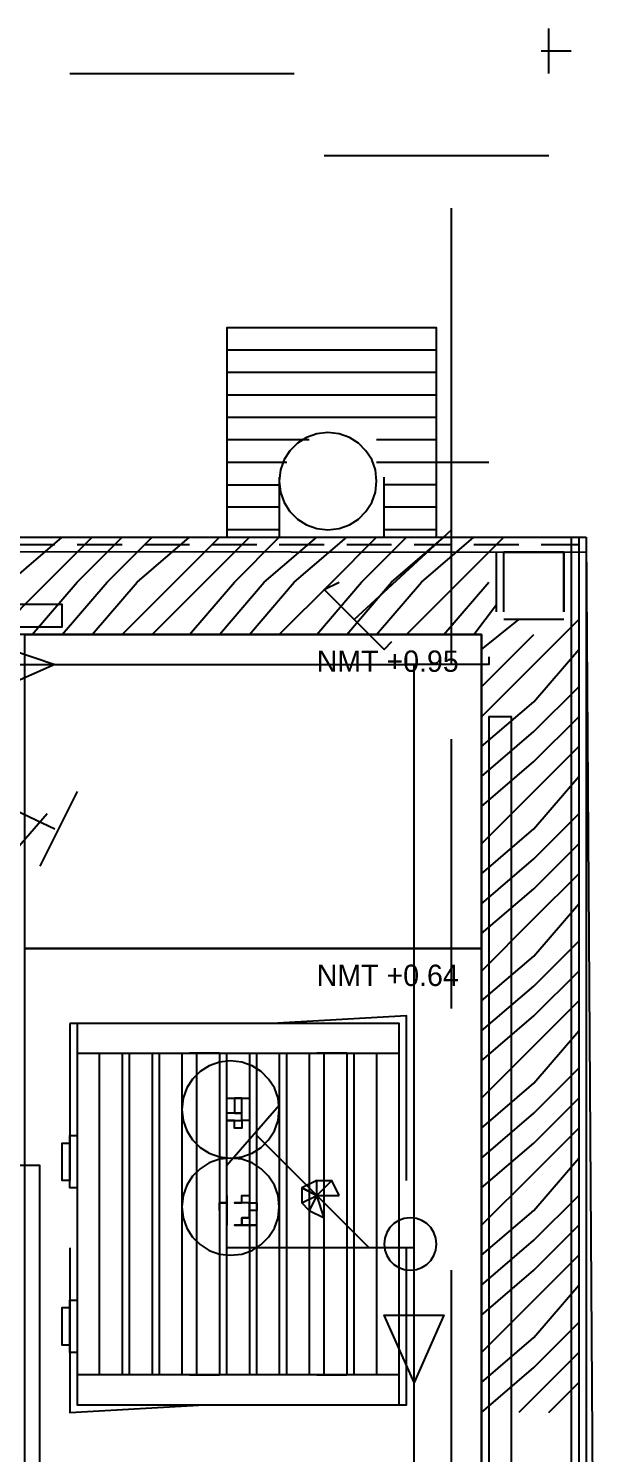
# Model space of a CAD drawing. Header units: metres. Extents: x 1 to 213, y 1 to 147.
# Drawn here: x 88.171 to 88.997, y 97.139 to 99.155 of the extents above; entities that cross this region are included whole.
import ezdxf

# ---------------------------------------------------------------- set-up
doc = ezdxf.new("R2010")
doc.units = ezdxf.units.M
doc.layers.add('00-BASE-ARQUITECTURA', color=8, linetype='Continuous')
doc.layers.add('00-BASE-TEXTO', color=8, linetype='Continuous')

msp = doc.modelspace()

# ---------------------------------------------------------------- linework, layer by layer
at = {"layer": '00-BASE-ARQUITECTURA'}
for points in [[(88.907, 99.0917), (88.907, 99.1552)], [(88.8964, 99.1234), (88.9388, 99.1234)], [(88.2297, 99.0917), (88.5472, 99.0917)], [(88.5895, 98.9753), (88.907, 98.9753)], [(88.7694, 98.5202), (88.7694, 98.9012)], [(88.7483, 98.7001), (88.4519, 98.7001)], [(88.7483, 98.6684), (88.4519, 98.6684)], [(88.7483, 98.6366), (88.7271, 98.6366), (88.4519, 98.6366)], [(88.7483, 98.6049), (88.6953, 98.6049), (88.4519, 98.6049)], [(88.5683, 98.5731), (88.4519, 98.5731)], [(88.6636, 98.5149), (88.6618, 98.5307), (88.6566, 98.5452), (88.6485, 98.5579), (88.6378, 98.5686), (88.6251, 98.5767), (88.6106, 98.5819), (88.5948, 98.5837), (88.579, 98.5819), (88.5646, 98.5767), (88.5518, 98.5686), (88.5411, 98.5579), (88.533, 98.5452), (88.5278, 98.5307), (88.526, 98.5149), (88.5278, 98.4991), (88.533, 98.4847), (88.5411, 98.4719), (88.5518, 98.4612), (88.5646, 98.4531), (88.579, 98.4479), (88.5948, 98.4461), (88.6106, 98.4479), (88.6251, 98.4531), (88.6378, 98.4612), (88.6485, 98.4719), (88.6566, 98.4847), (88.6618, 98.4991), (88.6636, 98.5149)], [(88.7483, 98.5731), (88.6636, 98.5731)], [(88.5366, 98.5414), (88.4519, 98.5414)], [(88.7483, 98.5414), (88.6636, 98.5414)], [(88.8223, 98.5414), (88.7059, 98.5414)], [(88.7694, 98.2556), (88.7694, 98.5414)], [(88.4519, 98.5096), (88.526, 98.5096)], [(88.526, 98.5202), (88.526, 98.4355), (88.6742, 98.4355), (88.6742, 98.5202)], [(88.7483, 98.5096), (88.6742, 98.5096)], [(88.526, 98.4779), (88.4519, 98.4779)], [(88.7483, 98.4779), (88.6742, 98.4779)], [(72.2171, 98.4355), (88.9388, 98.4355), (88.9388, 96.5835), (89.4362, 96.5835), (89.4362, 95.6839), (88.9811, 95.6839), (88.9811, 93.6519), (88.8012, 93.6519), (88.8012, 93.6836), (85.3404, 93.6836), (84.3138, 93.6836), (84.3138, 93.7048), (83.573, 93.7048), (83.573, 92.3501), (80.1652, 92.3501), (80.1652, 93.6836), (78.3766, 93.6836), (78.3766, 92.3819), (73.4554, 92.3819), (73.4554, 93.6836), (72.2277, 93.6836), (72.2171, 98.4355)], [(72.2171, 98.4355), (88.9599, 98.4355), (88.9599, 96.5835), (89.4573, 96.5835), (89.4573, 95.6839), (88.9917, 95.6839), (88.9917, 93.6413), (88.8223, 93.6413), (88.8223, 93.6836), (85.351, 93.6836), (84.3244, 93.6836), (84.3244, 93.7048), (83.5836, 93.7048), (83.5836, 92.3395), (80.1652, 92.3395), (80.1652, 93.6836), (78.3766, 93.6836), (78.3766, 92.3819), (73.4554, 92.3819), (73.4554, 93.6836), (72.2277, 93.6836), (72.2171, 98.4355)], [(72.2171, 98.4355), (88.9599, 98.4355), (88.9917, 93.6413), (88.8223, 93.6413), (88.8223, 93.6836), (85.351, 93.6836), (84.3244, 93.6836), (84.3244, 93.7048), (83.5836, 93.7048), (83.5836, 92.3395), (80.1652, 92.3395), (80.1652, 93.6836), (78.3766, 93.6836), (78.3766, 92.3819), (73.4554, 92.3819), (73.4554, 93.6836), (72.2277, 93.6836), (72.2171, 98.4355)], [(72.2171, 98.4355), (88.9599, 98.4144), (88.9599, 96.5835), (89.4573, 96.5835), (89.4573, 95.6839), (88.9917, 95.6839), (88.9917, 93.6413), (88.8223, 93.6413), (88.8223, 93.6836), (85.351, 93.6836), (83.5836, 93.7048), (83.5836, 92.3395), (80.1652, 92.3395), (80.1652, 93.6836), (78.3766, 93.6836), (78.3766, 92.3819), (73.4659, 92.3819), (73.4554, 93.6836), (72.2277, 93.6836), (72.2171, 98.4355)], [(88.9917, 95.6839), (88.9917, 93.6413), (88.8118, 93.6413), (88.8118, 98.2979), (81.2341, 98.2979), (81.2341, 98.4355), (88.9493, 98.4355), (88.9493, 96.4564), (88.9493, 95.8214)], [(88.0815, 98.2979), (88.145, 98.372), (88.2191, 98.4355)], [(88.1239, 98.2979), (88.1979, 98.372), (88.2614, 98.4355)], [(88.1768, 98.2979), (88.2403, 98.372), (88.3038, 98.4355)], [(88.2191, 98.2979), (88.2826, 98.372), (88.3461, 98.4355)], [(88.2614, 98.2979), (88.3249, 98.372), (88.399, 98.4355)], [(88.3038, 98.2979), (88.3779, 98.372), (88.4413, 98.4355)], [(88.3461, 98.2979), (88.4202, 98.372), (88.4837, 98.4355)], [(88.399, 98.2979), (88.4625, 98.372), (88.526, 98.4355)], [(88.4413, 98.2979), (88.5048, 98.372), (88.5789, 98.4355)], [(88.526, 98.4461), (88.4519, 98.4461)], [(88.4837, 98.2979), (88.5472, 98.372), (88.6213, 98.4355)], [(88.526, 98.2979), (88.6001, 98.372), (88.6636, 98.4355)], [(88.5789, 98.2979), (88.6424, 98.372), (88.7059, 98.4355)], [(88.6213, 98.2979), (88.6848, 98.372), (88.7588, 98.4355)], [(88.6319, 98.3191), (88.7694, 98.4461)], [(88.6636, 98.2979), (88.7271, 98.372), (88.8012, 98.4355)], [(88.7483, 98.4461), (88.6742, 98.4461)], [(88.7059, 98.2979), (88.78, 98.372), (88.8435, 98.4355)], [(88.145, 98.425), (88.2085, 98.425)], [(88.2403, 98.425), (88.3038, 98.425)], [(88.3355, 98.425), (88.399, 98.425)], [(88.4308, 98.425), (88.4943, 98.425)], [(88.526, 98.425), (88.5895, 98.425)], [(88.6213, 98.425), (88.6848, 98.425)], [(88.7165, 98.425), (88.7694, 98.425)], [(88.8012, 98.425), (88.8647, 98.425)], [(88.8329, 98.3297), (88.8329, 98.4144)], [(88.9282, 98.3297), (88.9282, 98.3297), (88.9282, 98.4144), (88.8435, 98.4144)], [(88.8435, 98.3297), (88.8435, 98.4144), (88.9282, 98.4144), (88.9282, 98.3297)], [(88.8964, 98.425), (88.9493, 98.425), (88.9493, 98.3615)], [(88.6848, 98.2874), (88.6742, 98.2768), (88.5895, 98.3615), (88.6107, 98.372)], [(88.7588, 98.2979), (88.8223, 98.372)], [(88.8012, 98.2979), (88.8329, 98.3403)], [(88.9493, 98.3403), (88.9493, 98.2768)], [(88.8118, 98.2768), (88.8647, 98.3191)], [(88.8118, 98.1815), (88.8859, 98.2556), (88.9493, 98.3191)], [(88.9282, 98.3191), (88.8435, 98.3191)], [(88.9282, 98.3191), (88.8435, 98.3191)], [(88.2085, 98.2556), (88.1133, 98.2133), (88.1133, 98.2874), (88.2085, 98.2556)], [(88.8118, 98.2239), (88.8859, 98.2979)], [(88.8223, 98.2662), (88.8223, 98.2556), (88.7059, 98.2556), (88.7059, 98.2662)], [(88.8118, 98.1392), (88.8859, 98.2027), (88.9493, 98.2768)], [(87.8593, 98.2556), (88.5683, 98.2556)], [(88.1133, 98.2556), (88.7165, 98.2556)], [(88.7165, 96.848), (88.7165, 98.2556)], [(88.9493, 98.245), (88.9493, 98.1815)], [(88.8118, 98.0969), (88.8859, 98.1604), (88.9493, 98.2239)], [(88.8118, 98.0545), (88.8859, 98.118), (88.9493, 98.1815)], [(88.7694, 97.7688), (88.7694, 98.1498)], [(88.9493, 98.1498), (88.9493, 98.0863)], [(88.8118, 98.0016), (88.8859, 98.0757), (88.9493, 98.1392)], [(88.0074, 98.118), (88.2085, 98.0228)], [(88.8118, 97.9593), (88.8859, 98.0228), (88.9493, 98.0969)], [(88.2403, 98.0757), (88.1873, 97.9699)], [(88.9493, 98.0545), (88.9493, 97.991)], [(88.1979, 98.0439), (88.1239, 97.9593)], [(88.8118, 97.9169), (88.8859, 97.9804), (88.9493, 98.0439)], [(88.8118, 97.8746), (88.8859, 97.9381), (88.9493, 98.0016)], [(88.8118, 97.8217), (88.8859, 97.8958), (88.9493, 97.9593)], [(88.9493, 97.9593), (88.9493, 97.8958)], [(88.8118, 97.7794), (88.8859, 97.8429), (88.9493, 97.9169)], [(88.8118, 97.737), (88.8859, 97.8005), (88.9493, 97.864)], [(88.9493, 97.864), (88.9493, 97.8005)], [(88.8118, 97.6947), (88.8859, 97.7582), (88.9493, 97.8217)], [(88.8118, 97.6418), (88.8859, 97.7159), (88.9493, 97.7794)], [(88.9493, 97.7688), (88.9493, 97.7053)], [(88.2297, 97.7476), (88.2297, 97.5254)], [(88.4202, 97.7476), (88.2297, 97.7476)], [(88.7059, 97.5254), (88.7059, 97.7582), (88.5154, 97.7476)], [(88.8118, 97.5995), (88.8859, 97.6629), (88.9493, 97.737)], [(88.8118, 97.7264), (88.8118, 96.6152)], [(88.399, 97.7053), (88.4413, 97.7053), (88.399, 97.7053)], [(88.5789, 97.7053), (88.6213, 97.7053), (88.5789, 97.7053)], [(88.526, 97.6259), (88.5242, 97.6417), (88.519, 97.6562), (88.5109, 97.6689), (88.5002, 97.6796), (88.4875, 97.6877), (88.473, 97.6929), (88.4572, 97.6947), (88.4414, 97.6929), (88.427, 97.6877), (88.4142, 97.6796), (88.4035, 97.6689), (88.3954, 97.6562), (88.3902, 97.6417), (88.3884, 97.6259), (88.3902, 97.6101), (88.3954, 97.5957), (88.4035, 97.5829), (88.4142, 97.5722), (88.427, 97.5641), (88.4414, 97.5589), (88.4572, 97.5571), (88.473, 97.5589), (88.4875, 97.5641), (88.5002, 97.5722), (88.5109, 97.5829), (88.519, 97.5957), (88.5242, 97.6101), (88.526, 97.6259)], [(88.8118, 97.5571), (88.8859, 97.6206), (88.9493, 97.6841)], [(88.9493, 97.6841), (88.9493, 97.6206)], [(88.4731, 97.6206), (88.4731, 97.6206), (88.4625, 97.6206), (88.4519, 97.6206), (88.4519, 97.6312), (88.4519, 97.6418), (88.4625, 97.6418), (88.4731, 97.6418), (88.4837, 97.6418), (88.4837, 97.6312), (88.4837, 97.6206), (88.4837, 97.61), (88.4731, 97.61), (88.4731, 97.5995), (88.4625, 97.5995), (88.4625, 97.61), (88.4519, 97.61), (88.4625, 97.61), (88.4731, 97.61), (88.4731, 97.6206)], [(88.4625, 97.6206), (88.4625, 97.6206), (88.4731, 97.6206), (88.4731, 97.6312), (88.4731, 97.6418), (88.4625, 97.6418), (88.4625, 97.6312), (88.4625, 97.6206)], [(88.8118, 97.5148), (88.8859, 97.5783), (88.9493, 97.6418)], [(88.526, 97.6312), (88.4519, 97.5465)], [(88.653, 97.4301), (88.4943, 97.5889)], [(88.8118, 97.4619), (88.8859, 97.5359), (88.9493, 97.5995)], [(88.9493, 97.5889), (88.9493, 97.5254)], [(88.1873, 96.8057), (88.1873, 97.5465), (87.7852, 97.5465)], [(88.526, 97.4883), (88.5242, 97.5041), (88.519, 97.5186), (88.5109, 97.5314), (88.5002, 97.542), (88.4875, 97.5501), (88.473, 97.5553), (88.4572, 97.5571), (88.4414, 97.5553), (88.427, 97.5501), (88.4142, 97.542), (88.4035, 97.5314), (88.3954, 97.5186), (88.3902, 97.5041), (88.3884, 97.4883), (88.3902, 97.4726), (88.3954, 97.4581), (88.4035, 97.4453), (88.4142, 97.4346), (88.427, 97.4265), (88.4414, 97.4213), (88.4572, 97.4195), (88.473, 97.4213), (88.4875, 97.4265), (88.5002, 97.4346), (88.5109, 97.4453), (88.519, 97.4581), (88.5242, 97.4726), (88.526, 97.4883)], [(88.8118, 97.4195), (88.8859, 97.483), (88.9493, 97.5571)], [(88.5789, 97.5042), (88.5789, 97.5254), (88.5578, 97.5148), (88.5789, 97.5042)], [(88.6107, 97.5042), (88.6001, 97.5254), (88.5789, 97.5042), (88.6107, 97.5042)], [(88.6001, 97.5254), (88.5789, 97.5042), (88.5789, 97.5254), (88.6001, 97.5254)], [(88.4519, 97.4619), (88.4519, 97.4619), (88.4519, 97.4936), (88.4413, 97.4936), (88.4413, 97.483), (88.4413, 97.4936), (88.4519, 97.4936), (88.4519, 97.5042), (88.4519, 97.4619)], [(88.4943, 97.4619), (88.4625, 97.4619), (88.4731, 97.4619), (88.4731, 97.4724), (88.4837, 97.4724), (88.4837, 97.483), (88.4837, 97.4936), (88.4731, 97.4936), (88.4625, 97.4936), (88.4731, 97.4936), (88.4731, 97.5042), (88.4837, 97.5042), (88.4837, 97.4936), (88.4943, 97.4936), (88.4943, 97.483), (88.4837, 97.483), (88.4837, 97.4724), (88.4731, 97.4724), (88.4731, 97.4619), (88.4943, 97.4619)], [(88.5578, 97.5148), (88.5578, 97.4936), (88.5789, 97.5042), (88.5578, 97.5148)], [(88.5578, 97.4936), (88.5789, 97.5042), (88.5683, 97.483), (88.5578, 97.4936)], [(88.5789, 97.5042), (88.5683, 97.483), (88.5895, 97.4724), (88.5789, 97.5042)], [(88.8118, 97.3772), (88.8859, 97.4407), (88.9493, 97.5042)], [(88.9493, 97.4936), (88.9493, 97.4301)], [(88.7483, 97.4354), (88.7473, 97.4439), (88.7445, 97.4517), (88.7401, 97.4586), (88.7344, 97.4643), (88.7275, 97.4687), (88.7197, 97.4715), (88.7112, 97.4725), (88.7027, 97.4715), (88.6949, 97.4687), (88.6881, 97.4643), (88.6823, 97.4586), (88.6779, 97.4517), (88.6752, 97.4439), (88.6742, 97.4354), (88.6752, 97.4269), (88.6779, 97.4191), (88.6823, 97.4122), (88.6881, 97.4065), (88.6949, 97.4021), (88.7027, 97.3993), (88.7112, 97.3984), (88.7197, 97.3993), (88.7275, 97.4021), (88.7344, 97.4065), (88.7401, 97.4122), (88.7445, 97.4191), (88.7473, 97.4269), (88.7483, 97.4354)], [(88.8118, 97.3349), (88.8859, 97.3984), (88.9493, 97.4619)], [(88.2297, 97.4301), (88.2297, 97.1973), (88.4202, 97.2079)], [(88.7165, 97.4301), (88.4519, 97.4301)], [(88.5154, 97.2079), (88.7059, 97.2079), (88.7059, 97.4301)], [(88.8118, 97.2819), (88.8859, 97.356), (88.9493, 97.4195)], [(88.7694, 97.028), (88.7694, 97.3984)], [(88.9493, 97.3984), (88.9493, 97.3349)], [(88.8118, 97.2396), (88.8859, 97.3031), (88.9493, 97.3772)], [(88.7165, 97.2396), (88.6742, 97.3349), (88.7588, 97.3349), (88.7165, 97.2396)], [(88.8118, 97.1973), (88.8859, 97.2608), (88.9493, 97.3243)], [(88.9493, 97.3031), (88.9493, 97.2396)], [(88.9493, 97.2819), (88.8859, 97.2184), (88.8647, 97.1973)], [(88.399, 97.2502), (88.4413, 97.2502), (88.399, 97.2502)], [(88.5789, 97.2502), (88.6213, 97.2502), (88.5789, 97.2502)], [(88.907, 97.1973), (88.9493, 97.2396)], [(88.9493, 97.2079), (88.9493, 97.1444)]]:
    msp.add_lwpolyline(points, dxfattribs=at)
for points in [[(88.7483, 98.4355), (88.7483, 98.7319), (88.4519, 98.7319), (88.4519, 98.4355)], [(86.9173, 98.3085), (88.2191, 98.3085), (88.2191, 98.3403), (86.9173, 98.3403)], [(88.8118, 98.2979), (88.8118, 97.8535), (88.1662, 97.8535), (88.1662, 98.2979)], [(88.8541, 96.5835), (88.8541, 98.1815), (88.8223, 98.1815), (88.8223, 96.5835)], [(88.1662, 95.8849), (88.1662, 97.8535), (88.8118, 97.8535), (88.8118, 95.8849)], [(88.2403, 97.2079), (88.6953, 97.2079), (88.6953, 97.7476), (88.2403, 97.7476)], [(88.6953, 97.7476), (88.2403, 97.7476), (88.2403, 97.7053), (88.6953, 97.7053)], [(88.3038, 97.2502), (88.272, 97.2502), (88.272, 97.7053), (88.3038, 97.7053)], [(88.3461, 97.2502), (88.3143, 97.2502), (88.3143, 97.7053), (88.3461, 97.7053)], [(88.3884, 97.2502), (88.3567, 97.2502), (88.3567, 97.7053), (88.3884, 97.7053)], [(88.4413, 97.2502), (88.4096, 97.2502), (88.4096, 97.7053), (88.4413, 97.7053)], [(88.4837, 97.2502), (88.4519, 97.2502), (88.4519, 97.7053), (88.4837, 97.7053)], [(88.526, 97.2502), (88.4943, 97.2502), (88.4943, 97.7053), (88.526, 97.7053)], [(88.5683, 97.2502), (88.5366, 97.2502), (88.5366, 97.7053), (88.5683, 97.7053)], [(88.6213, 97.2502), (88.5895, 97.2502), (88.5895, 97.7053), (88.6213, 97.7053)], [(88.6636, 97.2502), (88.6319, 97.2502), (88.6319, 97.7053), (88.6636, 97.7053)], [(88.2403, 97.5148), (88.2297, 97.5148), (88.2297, 97.5889), (88.2403, 97.5889)], [(88.2297, 97.5254), (88.2191, 97.5254), (88.2191, 97.5783), (88.2297, 97.5783)], [(88.2297, 97.2925), (88.2191, 97.2925), (88.2191, 97.3455), (88.2297, 97.3455)], [(88.2403, 97.2819), (88.2297, 97.2819), (88.2297, 97.356), (88.2403, 97.356)], [(88.6953, 97.2502), (88.2403, 97.2502), (88.2403, 97.2079), (88.6953, 97.2079)]]:
    msp.add_lwpolyline(points, close=True, dxfattribs=at)

# ---------------------------------------------------------------- texts
at = {"layer": '00-BASE-TEXTO'}
for s, p in [('NMT +0.95', (88.5789, 98.245)), ('NMT +0.64', (88.5789, 97.8005))]:
    msp.add_text(s, height=0.03018, dxfattribs=at).set_placement(p)

doc.saveas('drawing.dxf')
